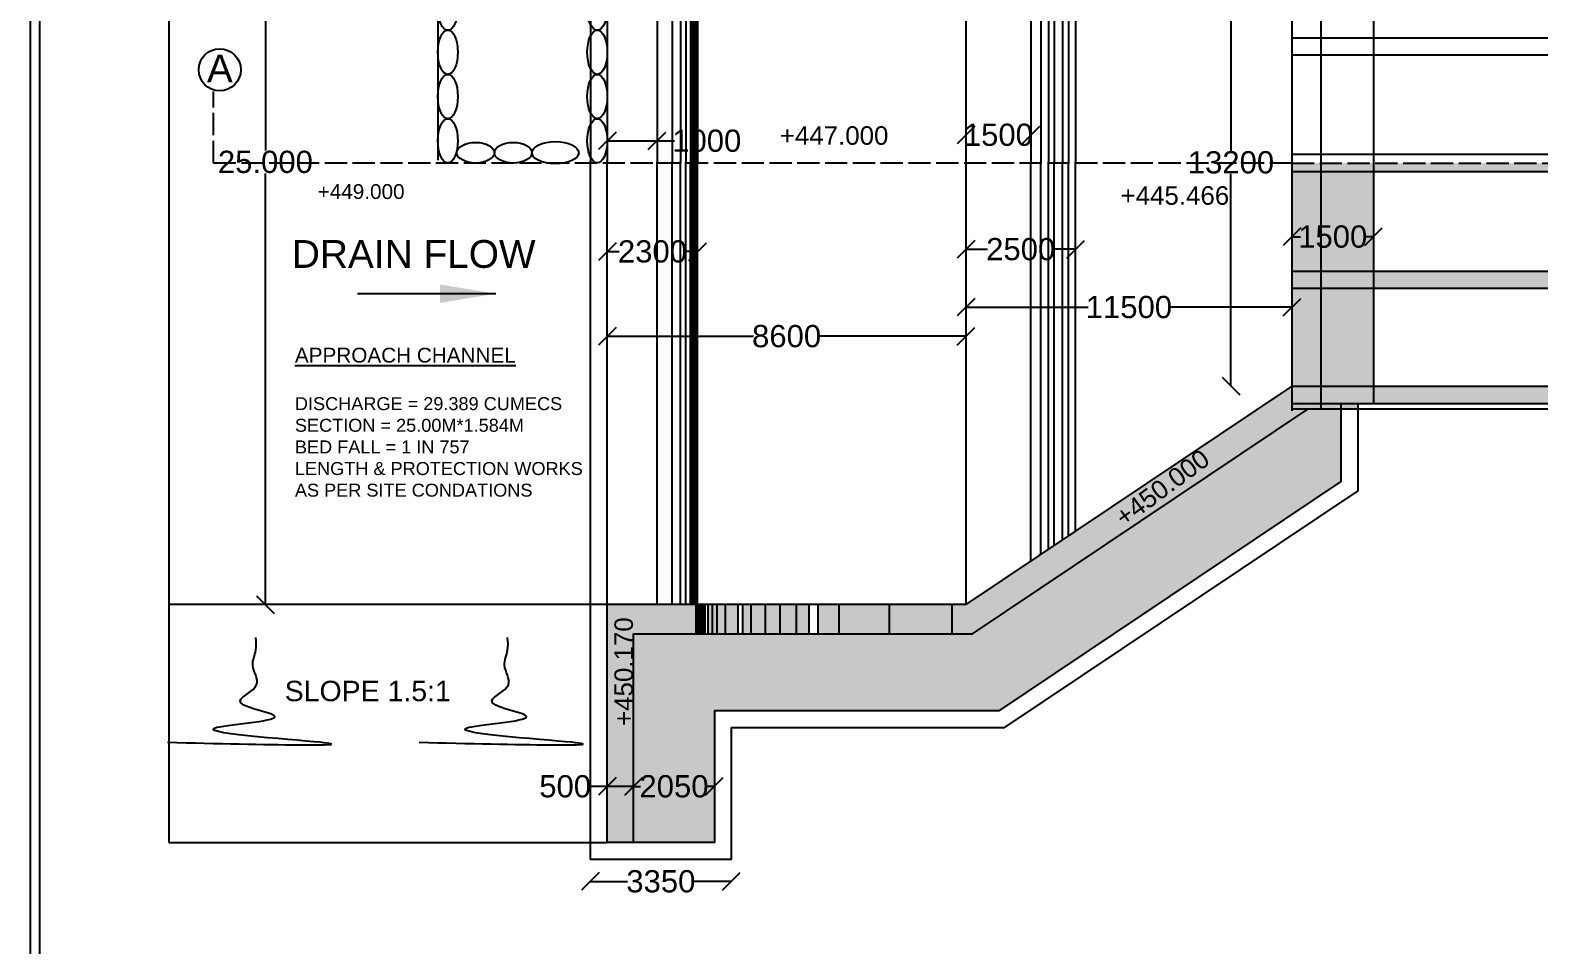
# Model space of a CAD drawing. Header units: millimetres. Extents: x 5124 to 6568637, y 2311 to 91879094.
# Drawn here: x 3695814 to 3703956, y 45941654 to 45946589 of the extents above; entities that cross this region are included whole.
import ezdxf

# ---------------------------------------------------------------- set-up
doc = ezdxf.new("R2010")
doc.units = ezdxf.units.MM
doc.header["$MEASUREMENT"] = 0
doc.linetypes.add('ACAD_ISO02W100', pattern=[15, 12, -3])
for name, color, linetype in [('DIMENSION', 7, 'Continuous'), ('DRAWING', 7, 'Continuous'), ('TEXT', 7, 'Continuous')]:
    doc.layers.add(name, color=color, linetype=linetype)
doc.styles.get("Standard").update_dxf_attribs({"font": 'arial.ttf', "height": 120})
doc.dimstyles.get("Standard").update_dxf_attribs({"dimtxt": 200, "dimasz": 110, "dimexe": 0.18, "dimexo": 0.0625, "dimgap": 0.09, "dimtad": 0, "dimtih": 1, "dimtoh": 1, "dimdec": 0, "dimzin": 0, "dimdsep": 46, "dimtxsty": 'Standard', "dimblk": 'OBLIQUE', "dimcen": 0.09, "dimse1": 1, "dimse2": 1, "dimadec": 0, "dimazin": 0, "dimtfac": 1, "dimtdec": 0, "dimtofl": 0, "dimtmove": 0, "dimatfit": 3, "dimfxl": 1, "dimtolj": 1, "dimtzin": 0, "dimarcsym": 0})

# ---------------------------------------------------------------- blocks, each defined once
blk = doc.blocks.new('_Oblique')
at = {"color": 0, "linetype": 'ByBlock', "lineweight": -2}
blk.add_line((-0.5, -0.5), (0.5, 0.5), dxfattribs=at)
blk = doc.blocks.new('*D126')
at = {"layer": 'Defpoints', "color": 0, "linetype": 'Continuous', "transparency": 16777216}
for p in [(3698928.6, 45945992), (3699196.9, 45945992), (3699196.9, 45945992)]:
    blk.add_point(p, dxfattribs=at)
at = {"layer": 'DIMENSION', "color": 0, "linetype": 'Continuous', "lineweight": -2, "transparency": 16777216}
for p, q in [((3698928.6, 45945992), (3699196.9, 45945992)), ((3699196.9, 45945992), (3699291.9, 45945992))]:
    blk.add_line(p, q, dxfattribs=at)
at = {"layer": 'DIMENSION', "color": 0, "linetype": 'Continuous', "lineweight": -2, "transparency": 16777216, "xscale": 95, "yscale": 95, "zscale": 95, "rotation": 180}
blk.add_blockref('_Oblique', (3698928.6, 45945992), dxfattribs=at)
at = {"layer": 'DIMENSION', "color": 0, "linetype": 'Continuous', "lineweight": -2, "transparency": 16777216, "xscale": 95, "yscale": 95, "zscale": 95}
blk.add_blockref('_Oblique', (3699196.9, 45945992), dxfattribs=at)
at = {"layer": 'DIMENSION', "color": 0, "linetype": 'Continuous', "transparency": 16777216, "insert": (3699465.4, 45945992), "char_height": 120, "attachment_point": 5}
blk.add_mtext('\\A1;1000', dxfattribs=at)
blk = doc.blocks.new('*D127')
at = {"layer": 'Defpoints', "color": 0, "linetype": 'Continuous', "transparency": 16777216}
for p in [(3698928.6, 45945394.8), (3699415.8, 45945394.8), (3699415.8, 45945394.8)]:
    blk.add_point(p, dxfattribs=at)
at = {"layer": 'DIMENSION', "color": 0, "linetype": 'Continuous', "lineweight": -2, "transparency": 16777216}
for p, q in [((3698928.6, 45945394.8), (3698992.1, 45945394.8)), ((3699415.8, 45945394.8), (3699352.3, 45945394.8))]:
    blk.add_line(p, q, dxfattribs=at)
at = {"layer": 'DIMENSION', "color": 0, "linetype": 'Continuous', "lineweight": -2, "transparency": 16777216, "xscale": 95, "yscale": 95, "zscale": 95, "rotation": 180}
blk.add_blockref('_Oblique', (3698928.6, 45945394.8), dxfattribs=at)
at = {"layer": 'DIMENSION', "color": 0, "linetype": 'Continuous', "lineweight": -2, "transparency": 16777216, "xscale": 95, "yscale": 95, "zscale": 95}
blk.add_blockref('_Oblique', (3699415.8, 45945394.8), dxfattribs=at)
at = {"layer": 'DIMENSION', "color": 0, "linetype": 'Continuous', "transparency": 16777216, "insert": (3699172.2, 45945394.8), "char_height": 120, "attachment_point": 5}
blk.add_mtext('\\A1;2300', dxfattribs=at)
blk = doc.blocks.new('*D128')
at = {"layer": 'Defpoints', "color": 0, "linetype": 'Continuous', "transparency": 16777216}
for p in [(3698928.6, 45944944.9), (3700863.9, 45944944.9), (3700863.9, 45944937.7)]:
    blk.add_point(p, dxfattribs=at)
at = {"layer": 'DIMENSION', "color": 0, "linetype": 'Continuous', "lineweight": -2, "transparency": 16777216}
for p, q in [((3698928.6, 45944937.7), (3699717.1, 45944937.7)), ((3700863.9, 45944937.7), (3700075.4, 45944937.7))]:
    blk.add_line(p, q, dxfattribs=at)
at = {"layer": 'DIMENSION', "color": 0, "linetype": 'Continuous', "lineweight": -2, "transparency": 16777216, "xscale": 95, "yscale": 95, "zscale": 95, "rotation": 180}
blk.add_blockref('_Oblique', (3698928.6, 45944937.7), dxfattribs=at)
at = {"layer": 'DIMENSION', "color": 0, "linetype": 'Continuous', "lineweight": -2, "transparency": 16777216, "xscale": 95, "yscale": 95, "zscale": 95}
blk.add_blockref('_Oblique', (3700863.9, 45944937.7), dxfattribs=at)
at = {"layer": 'DIMENSION', "color": 0, "linetype": 'Continuous', "transparency": 16777216, "insert": (3699896.2, 45944937.7), "char_height": 120, "attachment_point": 5}
blk.add_mtext('\\A1;8600', dxfattribs=at)
blk = doc.blocks.new('*D129')
at = {"layer": 'Defpoints', "color": 0, "linetype": 'Continuous', "transparency": 16777216}
for p in [(3700863.9, 45945407.2), (3701455.9, 45945407.2), (3701455.9, 45945407.2)]:
    blk.add_point(p, dxfattribs=at)
at = {"layer": 'DIMENSION', "color": 0, "linetype": 'Continuous', "lineweight": -2, "transparency": 16777216}
for p, q in [((3700863.9, 45945407.2), (3700979.8, 45945407.2)), ((3701455.9, 45945407.2), (3701340, 45945407.2))]:
    blk.add_line(p, q, dxfattribs=at)
at = {"layer": 'DIMENSION', "color": 0, "linetype": 'Continuous', "lineweight": -2, "transparency": 16777216, "xscale": 95, "yscale": 95, "zscale": 95, "rotation": 180}
blk.add_blockref('_Oblique', (3700863.9, 45945407.2), dxfattribs=at)
at = {"layer": 'DIMENSION', "color": 0, "linetype": 'Continuous', "lineweight": -2, "transparency": 16777216, "xscale": 95, "yscale": 95, "zscale": 95}
blk.add_blockref('_Oblique', (3701455.9, 45945407.2), dxfattribs=at)
at = {"layer": 'DIMENSION', "color": 0, "linetype": 'Continuous', "transparency": 16777216, "insert": (3701159.9, 45945407.2), "char_height": 120, "attachment_point": 5}
blk.add_mtext('\\A1;2500', dxfattribs=at)
blk = doc.blocks.new('*D130')
at = {"layer": 'Defpoints', "color": 0, "linetype": 'Continuous', "transparency": 16777216}
for p in [(3700863.9, 45945094.7), (3702623.8, 45945094.7), (3702623.8, 45945094.7)]:
    blk.add_point(p, dxfattribs=at)
at = {"layer": 'DIMENSION', "color": 0, "linetype": 'Continuous', "lineweight": -2, "transparency": 16777216}
for p, q in [((3700863.9, 45945094.7), (3701523.8, 45945094.7)), ((3702623.8, 45945094.7), (3701963.9, 45945094.7))]:
    blk.add_line(p, q, dxfattribs=at)
at = {"layer": 'DIMENSION', "color": 0, "linetype": 'Continuous', "lineweight": -2, "transparency": 16777216, "xscale": 95, "yscale": 95, "zscale": 95, "rotation": 180}
blk.add_blockref('_Oblique', (3700863.9, 45945094.7), dxfattribs=at)
at = {"layer": 'DIMENSION', "color": 0, "linetype": 'Continuous', "lineweight": -2, "transparency": 16777216, "xscale": 95, "yscale": 95, "zscale": 95}
blk.add_blockref('_Oblique', (3702623.8, 45945094.7), dxfattribs=at)
at = {"layer": 'DIMENSION', "color": 0, "linetype": 'Continuous', "transparency": 16777216, "insert": (3701743.8, 45945094.7), "char_height": 120, "attachment_point": 5}
blk.add_mtext('\\A1;11500', dxfattribs=at)
blk = doc.blocks.new('*D131')
at = {"layer": 'Defpoints', "color": 0, "linetype": 'Continuous', "transparency": 16777216}
for p in [(3702294.6, 45947082.3), (3702623.8, 45947082.3), (3702623.8, 45944668.8)]:
    blk.add_point(p, dxfattribs=at)
at = {"layer": 'DIMENSION', "color": 0, "linetype": 'Continuous', "lineweight": -2, "transparency": 16777216}
for p, q in [((3702294.6, 45947082.3), (3702294.6, 45945936.9)), ((3702294.6, 45944668.8), (3702294.6, 45945814.2))]:
    blk.add_line(p, q, dxfattribs=at)
at = {"layer": 'DIMENSION', "color": 0, "linetype": 'Continuous', "lineweight": -2, "transparency": 16777216, "xscale": 95, "yscale": 95, "zscale": 95}
for p, rotation in [((3702294.6, 45947082.3), 90), ((3702294.6, 45944668.8), 270)]:
    blk.add_blockref('_Oblique', p, dxfattribs=dict(at, rotation=rotation))
at = {"layer": 'DIMENSION', "color": 0, "linetype": 'Continuous', "transparency": 16777216, "insert": (3702294.6, 45945875.5), "char_height": 120, "attachment_point": 5}
blk.add_mtext('\\A1;13200', dxfattribs=at)
blk = doc.blocks.new('*D132')
at = {"layer": 'Defpoints', "color": 0, "linetype": 'Continuous', "transparency": 16777216}
for p in [(3702623.8, 45945458), (3703063.9, 45945474.9), (3703063.9, 45945474.9)]:
    blk.add_point(p, dxfattribs=at)
at = {"layer": 'DIMENSION', "color": 0, "linetype": 'Continuous', "lineweight": -2, "transparency": 16777216}
for p, q in [((3702623.8, 45945474.9), (3702670.4, 45945474.9)), ((3703063.9, 45945474.9), (3703017.3, 45945474.9))]:
    blk.add_line(p, q, dxfattribs=at)
at = {"layer": 'DIMENSION', "color": 0, "linetype": 'Continuous', "lineweight": -2, "transparency": 16777216, "xscale": 95, "yscale": 95, "zscale": 95, "rotation": 180}
blk.add_blockref('_Oblique', (3702623.8, 45945474.9), dxfattribs=at)
at = {"layer": 'DIMENSION', "color": 0, "linetype": 'Continuous', "lineweight": -2, "transparency": 16777216, "xscale": 95, "yscale": 95, "zscale": 95}
blk.add_blockref('_Oblique', (3703063.9, 45945474.9), dxfattribs=at)
at = {"layer": 'DIMENSION', "color": 0, "linetype": 'Continuous', "transparency": 16777216, "insert": (3702843.9, 45945474.9), "char_height": 120, "attachment_point": 5}
blk.add_mtext('\\A1;1500', dxfattribs=at)
blk = doc.blocks.new('*D133')
at = {"layer": 'Defpoints', "color": 0, "linetype": 'Continuous', "transparency": 16777216}
for p in [(3698928.6, 45942508.6), (3698928.6, 45942508.6), (3699070.5, 45942508.6)]:
    blk.add_point(p, dxfattribs=at)
at = {"layer": 'DIMENSION', "color": 0, "linetype": 'Continuous', "lineweight": -2, "transparency": 16777216}
for p, q in [((3698928.6, 45942508.6), (3698833.6, 45942508.6)), ((3699070.5, 45942508.6), (3698928.6, 45942508.6))]:
    blk.add_line(p, q, dxfattribs=at)
at = {"layer": 'DIMENSION', "color": 0, "linetype": 'Continuous', "lineweight": -2, "transparency": 16777216, "xscale": 95, "yscale": 95, "zscale": 95, "rotation": 180}
blk.add_blockref('_Oblique', (3698928.6, 45942508.6), dxfattribs=at)
at = {"layer": 'DIMENSION', "color": 0, "linetype": 'Continuous', "lineweight": -2, "transparency": 16777216, "xscale": 95, "yscale": 95, "zscale": 95}
blk.add_blockref('_Oblique', (3699070.5, 45942508.6), dxfattribs=at)
at = {"layer": 'DIMENSION', "color": 0, "linetype": 'Continuous', "transparency": 16777216, "insert": (3698701.1, 45942508.6), "char_height": 120, "attachment_point": 5}
blk.add_mtext('\\A1;500', dxfattribs=at)
blk = doc.blocks.new('*D134')
at = {"layer": 'Defpoints', "color": 0, "linetype": 'Continuous', "transparency": 16777216}
for p in [(3699070.5, 45942508.6), (3699506.3, 45942508.6), (3699506.3, 45942508.6)]:
    blk.add_point(p, dxfattribs=at)
at = {"layer": 'DIMENSION', "color": 0, "linetype": 'Continuous', "lineweight": -2, "transparency": 16777216}
for p, q in [((3699070.5, 45942508.6), (3699108.3, 45942508.6)), ((3699506.3, 45942508.6), (3699468.5, 45942508.6))]:
    blk.add_line(p, q, dxfattribs=at)
at = {"layer": 'DIMENSION', "color": 0, "linetype": 'Continuous', "lineweight": -2, "transparency": 16777216, "xscale": 95, "yscale": 95, "zscale": 95, "rotation": 180}
blk.add_blockref('_Oblique', (3699070.5, 45942508.6), dxfattribs=at)
at = {"layer": 'DIMENSION', "color": 0, "linetype": 'Continuous', "lineweight": -2, "transparency": 16777216, "xscale": 95, "yscale": 95, "zscale": 95}
blk.add_blockref('_Oblique', (3699506.3, 45942508.6), dxfattribs=at)
at = {"layer": 'DIMENSION', "color": 0, "linetype": 'Continuous', "transparency": 16777216, "insert": (3699288.4, 45942508.6), "char_height": 120, "attachment_point": 5}
blk.add_mtext('\\A1;2050', dxfattribs=at)
blk = doc.blocks.new('*D135')
at = {"layer": 'Defpoints', "color": 0, "linetype": 'Continuous', "transparency": 16777216}
for p in [(3698837, 45942114.3), (3699597.9, 45942114.3), (3699597.9, 45941996.1)]:
    blk.add_point(p, dxfattribs=at)
at = {"layer": 'DIMENSION', "color": 0, "linetype": 'Continuous', "lineweight": -2, "transparency": 16777216}
for p, q in [((3698837, 45941996.1), (3699038.4, 45941996.1)), ((3699597.9, 45941996.1), (3699396.5, 45941996.1))]:
    blk.add_line(p, q, dxfattribs=at)
at = {"layer": 'DIMENSION', "color": 0, "linetype": 'Continuous', "lineweight": -2, "transparency": 16777216, "xscale": 95, "yscale": 95, "zscale": 95, "rotation": 180}
blk.add_blockref('_Oblique', (3698837, 45941996.1), dxfattribs=at)
at = {"layer": 'DIMENSION', "color": 0, "linetype": 'Continuous', "lineweight": -2, "transparency": 16777216, "xscale": 95, "yscale": 95, "zscale": 95}
blk.add_blockref('_Oblique', (3699597.9, 45941996.1), dxfattribs=at)
at = {"layer": 'DIMENSION', "color": 0, "linetype": 'Continuous', "transparency": 16777216, "insert": (3699217.5, 45941996.1), "char_height": 120, "attachment_point": 5}
blk.add_mtext('\\A1;3350', dxfattribs=at)
blk = doc.blocks.new('*D136')
at = {"layer": 'Defpoints', "color": 0, "linetype": 'Continuous', "transparency": 16777216}
for p in [(3697129.6, 45948265.7), (3697083.1, 45943490.1), (3697129.6, 45943490.1)]:
    blk.add_point(p, dxfattribs=at)
at = {"layer": 'DIMENSION', "color": 0, "linetype": 'Continuous', "lineweight": -2, "transparency": 16777216}
for p, q in [((3697083.1, 45948265.7), (3697083.1, 45945939.2)), ((3697083.1, 45943490.1), (3697083.1, 45945816.5))]:
    blk.add_line(p, q, dxfattribs=at)
at = {"layer": 'DIMENSION', "color": 0, "linetype": 'Continuous', "lineweight": -2, "transparency": 16777216, "xscale": 95, "yscale": 95, "zscale": 95}
for p, rotation in [((3697083.1, 45948265.7), 90), ((3697083.1, 45943490.1), 270)]:
    blk.add_blockref('_Oblique', p, dxfattribs=dict(at, rotation=rotation))
at = {"layer": 'DIMENSION', "color": 0, "linetype": 'Continuous', "transparency": 16777216, "insert": (3697083.1, 45945877.9), "char_height": 120, "attachment_point": 5}
blk.add_mtext('\\A1;25.000', dxfattribs=at)
blk = doc.blocks.new('*D137')
at = {"layer": 'Defpoints', "color": 0, "linetype": 'Continuous', "transparency": 16777216}
for p in [(3700863.9, 45946024.1), (3700863.9, 45945981.3), (3701214.8, 45945981.3)]:
    blk.add_point(p, dxfattribs=at)
at = {"layer": 'DIMENSION', "color": 0, "linetype": 'Continuous', "lineweight": -2, "transparency": 16777216}
for p, q in [((3700863.9, 45946024.1), (3700865.9, 45946024.1)), ((3701214.8, 45946024.1), (3701212.7, 45946024.1))]:
    blk.add_line(p, q, dxfattribs=at)
at = {"layer": 'DIMENSION', "color": 0, "linetype": 'Continuous', "lineweight": -2, "transparency": 16777216, "xscale": 95, "yscale": 95, "zscale": 95, "rotation": 180}
blk.add_blockref('_Oblique', (3700863.9, 45946024.1), dxfattribs=at)
at = {"layer": 'DIMENSION', "color": 0, "linetype": 'Continuous', "lineweight": -2, "transparency": 16777216, "xscale": 95, "yscale": 95, "zscale": 95}
blk.add_blockref('_Oblique', (3701214.8, 45946024.1), dxfattribs=at)
at = {"layer": 'DIMENSION', "color": 0, "linetype": 'Continuous', "transparency": 16777216, "insert": (3701039.3, 45946024.1), "char_height": 120, "attachment_point": 5}
blk.add_mtext('\\A1;1500', dxfattribs=at)

msp = doc.modelspace()

# ---------------------------------------------------------------- hatches: boundary and pattern name
at = {"layer": 'DRAWING', "linetype": 'Continuous'}
h = msp.add_hatch(dxfattribs=at)
h.set_pattern_fill('AR-CONC', color=256, scale=25, style=0)
h.set_pattern_definition([(50, (0, 0), (179.31504565, -15.68803375), [18.75, -206.25]), (355, (0, 0), (-34.6878334, 188.0480334), [15, -165]), (100.4514, (14.94, -1.3), (144.6273454, 172.3598855), [15.9350475, -175.285528]), (46.1842, (0, 50), (266.8102622, -41.3797536), [28.125, -309.375]), (96.6356, (22.23, 46.55), (233.6656764, 243.5294677), [23.902572, -262.92825]), (351.1842, (0, 50), (233.6654863, 243.5296502), [22.5, -247.5]), (21, (25, 37.5), (149.22676303, -100.65472267), [18.75, -206.25]), (326, (25, 37.5), (60.828833, 181.28751126), [15, -165]), (71.4514, (37.44, 29.11), (210.05565715, 80.6326242), [15.9350475, -175.285528]), (37.5, (0, 0), (3.03996383, 83.22346346), [0, -163, 0, -167.5, 0, -165.625]), (7.5, (0, 0), (65.76738436, 98.60292797), [0, -95.5, 0, -159.25, 0, -63.125]), (327.5, (-55.75, 0), (133.45560904, -5.63871793), [0, -62.5, 0, -195, 0, -258.75]), (317.5, (-80.75, 0), (145.79654234, 25.02624558), [0, -81.25, 0, -129.5, 0, -183.75])])
h.paths.add_polyline_path([(3702779.5, 45945827.1), (3702623.8, 45945827.1), (3702623.8, 45945288.6), (3702779.5, 45945288.6)])
h.paths.add_polyline_path([(3703063.9, 45945827.1), (3702779.5, 45945827.1), (3702779.5, 45945288.6), (3703063.9, 45945288.6)])
h.paths.add_polyline_path([(3702779.5, 45945288.6), (3702623.8, 45945288.6), (3702623.8, 45945197.9), (3702779.5, 45945197.9)])
h.paths.add_polyline_path([(3703063.9, 45945288.6), (3702779.5, 45945288.6), (3702779.5, 45945197.9), (3703063.9, 45945197.9)])
h.paths.add_polyline_path([(3702779.5, 45945197.9), (3702623.8, 45945197.9), (3702623.8, 45944668.8), (3702779.5, 45944668.8)])
h.paths.add_polyline_path([(3703063.9, 45945197.9), (3702779.5, 45945197.9), (3702779.5, 45944668.8), (3703063.9, 45944668.8)])
h.paths.add_polyline_path([(3702779.5, 45944668.8), (3702623.8, 45944668.8), (3702623.8, 45944574), (3702779.5, 45944574)])
h.paths.add_polyline_path([(3703063.9, 45944668.8), (3702779.5, 45944668.8), (3702779.5, 45944574), (3703063.9, 45944574)])
h.paths.add_polyline_path([(3702779.5, 45944574), (3702623.8, 45944574), (3702623.8, 45944546.6), (3702779.5, 45944546.6)])
h.paths.add_polyline_path([(3702887.7, 45944574), (3702779.5, 45944574), (3702779.5, 45944546.6), (3702887.7, 45944546.6)])
h.paths.add_polyline_path([(3702979.3, 45944574), (3702887.7, 45944574), (3702887.7, 45944546.6), (3702979.3, 45944546.6)])
h.paths.add_polyline_path([(3708026.9, 45945288.6), (3703063.9, 45945288.6), (3703063.9, 45945197.9), (3708026.9, 45945197.9)])
h.paths.add_polyline_path([(3708026.9, 45945872.5), (3703063.9, 45945872.5), (3703063.9, 45945827.1), (3708026.9, 45945827.1)])
h.paths.add_polyline_path([(3703063.9, 45945872.5), (3702779.5, 45945872.5), (3702779.5, 45945827.1), (3703063.9, 45945827.1)])
h.paths.add_polyline_path([(3702779.5, 45945872.5), (3702623.8, 45945872.5), (3702623.8, 45945827.1), (3702779.5, 45945827.1)])
h.paths.add_polyline_path([(3708026.9, 45944668.8), (3703063.9, 45944668.8), (3703063.9, 45944574), (3708026.9, 45944574)])
h.paths.add_polyline_path([(3708045.3, 45945920.2), (3708026.9, 45945920.2), (3708026.9, 45945872.5), (3708045.3, 45945872.5)])
h.paths.add_polyline_path([(3708064.6, 45945920.2), (3708045.3, 45945920.2), (3708045.3, 45945872.5), (3708064.6, 45945872.5)])
h.paths.add_polyline_path([(3708045.3, 45945872.5), (3708026.9, 45945872.5), (3708026.9, 45945827.1), (3708045.3, 45945827.1)])
h.paths.add_polyline_path([(3708064.6, 45945872.5), (3708045.3, 45945872.5), (3708045.3, 45945827.1), (3708064.6, 45945827.1)])
h.paths.add_polyline_path([(3708045.3, 45945288.6), (3708026.9, 45945288.6), (3708026.9, 45945197.9), (3708045.3, 45945197.9)])
h.paths.add_polyline_path([(3708064.6, 45945288.6), (3708045.3, 45945288.6), (3708045.3, 45945197.9), (3708064.6, 45945197.9)])
h.paths.add_polyline_path([(3708045.3, 45944668.8), (3708026.9, 45944668.8), (3708026.9, 45944574), (3708045.3, 45944574)])
h.paths.add_polyline_path([(3708064.6, 45944668.8), (3708045.3, 45944668.8), (3708045.3, 45944574), (3708064.6, 45944574)])
h.paths.add_polyline_path([(3702712.6, 45944546.6), (3702623.8, 45944546.6), (3702623.8, 45944574), (3702623.8, 45944668.8), (3700863.9, 45943490.1), (3700790.3, 45943490.1), (3700790.3, 45943332.4), (3700900.4, 45943332.4)])
h.paths.add_polyline_path([(3702887.7, 45944153.1), (3702887.7, 45944546.6), (3702779.5, 45944546.6), (3702712.6, 45944546.6), (3700900.4, 45943332.4), (3699070.5, 45943332.4), (3699070.5, 45942205.8), (3699506.3, 45942205.8), (3699506.3, 45942917.1), (3701041.8, 45942917.1)])
h.paths.add_polyline_path([(3699070.5, 45943332.4), (3699408.3, 45943332.4), (3699408.3, 45943490.1), (3698928.6, 45943490.1), (3698928.6, 45942205.8), (3699070.5, 45942205.8)])
h.paths.add_polyline_path([(3700790.3, 45943490.1), (3700451.4, 45943490.1), (3700451.4, 45943332.4), (3700790.3, 45943332.4)], flags=17)
h.paths.add_polyline_path([(3700451.4, 45943490.1), (3700180.5, 45943490.1), (3700180.5, 45943332.4), (3700451.4, 45943332.4)], flags=16)
h.paths.add_polyline_path([(3700180.5, 45943490.1), (3700066.8, 45943490.1), (3700066.8, 45943332.4), (3700180.5, 45943332.4)], flags=17)
h.paths.add_polyline_path([(3700018.5, 45943490.1), (3699950.5, 45943490.1), (3699950.5, 45943332.4), (3700018.5, 45943332.4)], flags=16)
h.paths.add_polyline_path([(3699950.5, 45943490.1), (3699861.9, 45943490.1), (3699861.9, 45943332.4), (3699950.5, 45943332.4)], flags=16)
h.paths.add_polyline_path([(3699861.9, 45943490.1), (3699782.1, 45943490.1), (3699782.1, 45943332.4), (3699861.9, 45943332.4)], flags=16)
h.paths.add_polyline_path([(3699782.1, 45943490.1), (3699705.2, 45943490.1), (3699705.2, 45943332.4), (3699782.1, 45943332.4)], flags=16)
h.paths.add_polyline_path([(3699705.2, 45943490.1), (3699660.9, 45943490.1), (3699660.9, 45943332.4), (3699705.2, 45943332.4)], flags=16)
h.paths.add_polyline_path([(3699635.2, 45943490.1), (3699566.2, 45943490.1), (3699566.2, 45943332.4), (3699635.2, 45943332.4)], flags=17)
h.paths.add_polyline_path([(3699566.2, 45943490.1), (3699521.4, 45943490.1), (3699521.4, 45943332.4), (3699566.2, 45943332.4)], flags=17)
h.paths.add_polyline_path([(3699521.4, 45943490.1), (3699495.9, 45943490.1), (3699495.9, 45943332.4), (3699521.4, 45943332.4)], flags=16)
h.paths.add_polyline_path([(3699495.9, 45943490.1), (3699472.4, 45943490.1), (3699472.4, 45943332.4), (3699495.9, 45943332.4)], flags=16)

# ---------------------------------------------------------------- linework, layer by layer
at = {"layer": 'DIMENSION', "linetype": 'Continuous'}
msp.add_circle((3696836.7, 45946375.5), 113.6, dxfattribs=at)
at = {"layer": 'DRAWING', "linetype": 'Continuous'}
for p, q in [((3696562, 45948261), (3696562, 45942205.8)), ((3702623.8, 45944668.8), (3700863.9, 45943490.1)), ((3700863.9, 45943490.1), (3696562, 45943490.1)), ((3696562, 45942205.8), (3698928.6, 45942205.8))]:
    msp.add_line(p, q, dxfattribs=at)
for points in [[(3733388.5, 45956444.6), (3695813.5, 45956444.6), (3695813.5, 45930107.4), (3733388.5, 45930107.4)], [(3733338.2, 45956394.3), (3695863.8, 45956394.3), (3695863.8, 45930157.7), (3733338.2, 45930157.7)]]:
    msp.add_lwpolyline(points, close=True, dxfattribs=at)
for points in [[(3702623.8, 45950516), (3702623.8, 45944534.6)], [(3702979.3, 45947174.2), (3702979.3, 45947646.9), (3701069.6, 45948925.5), (3699597.9, 45948925.5), (3699597.9, 45949636.8), (3698837, 45949636.8), (3698837, 45945867.5)], [(3702887.7, 45947174.2), (3702887.7, 45947598), (3701041.8, 45948834), (3699506.3, 45948834), (3699506.3, 45949545.3), (3698928.6, 45949545.3), (3698928.6, 45945867.5)], [(3698013, 45948261), (3698013, 45945887.8)], [(3699196.9, 45948261), (3699196.9, 45945872.5)], [(3699277.9, 45948261), (3699277.9, 45945872.5)], [(3699323.4, 45948261), (3699323.4, 45945872.5)], [(3699351.9, 45948261), (3699351.9, 45945872.5)], [(3699378.4, 45948261), (3699378.4, 45945872.5)], [(3699386.7, 45948261), (3699386.7, 45945872.5)], [(3699394.3, 45948261), (3699394.3, 45945872.5)], [(3699397.2, 45948261), (3699397.2, 45945872.5)], [(3699397.2, 45948261), (3699397.2, 45945872.5)], [(3699397.2, 45948261), (3699397.2, 45945872.5)], [(3699400, 45948261), (3699400, 45945872.5)], [(3699400, 45948261), (3699400, 45945872.5)], [(3699402.8, 45948261), (3699402.8, 45945872.5)], [(3699402.8, 45948261), (3699402.8, 45945872.5)], [(3699406.1, 45948261), (3699406.1, 45945872.5)], [(3699408.3, 45948261), (3699408.3, 45945872.5)], [(3699410.6, 45948261), (3699410.6, 45945872.5)], [(3699412, 45948261), (3699412, 45945872.5)], [(3699413.7, 45948261), (3699413.7, 45945872.5)], [(3699415.8, 45948261), (3699415.8, 45945872.5)], [(3700863.9, 45948261), (3700863.9, 45943490.1)], [(3701214.8, 45948026), (3701214.8, 45945872.5)], [(3701269.2, 45947989.6), (3701269.2, 45945872.5)], [(3701310.2, 45947962.1), (3701310.2, 45945872.5)], [(3701340.7, 45947941.7), (3701340.7, 45945872.5)], [(3701385, 45947912), (3701385, 45945872.5)], [(3701417.1, 45947890.5), (3701417.1, 45945872.5)], [(3701455.9, 45947864.5), (3701455.9, 45945872.5)], [(3702779.5, 45947202.5), (3702779.5, 45944546.6)], [(3703063.9, 45947174.2), (3703063.9, 45944574)], [(3702623.8, 45946547.4), (3719360.5, 45946547.4)], [(3702623.8, 45946456.9), (3719360.5, 45946456.9)], [(3702623.8, 45945920.2), (3719360.5, 45945920.2)], [(3702979.3, 45944576.9), (3702979.3, 45944104.2), (3701069.6, 45942825.5), (3699597.9, 45942825.5), (3699597.9, 45942114.3), (3698837, 45942114.3), (3698837, 45945883.6)], [(3702887.7, 45944576.9), (3702887.7, 45944153.1), (3701041.8, 45942917.1), (3699506.3, 45942917.1), (3699506.3, 45942205.8), (3698928.6, 45942205.8), (3698928.6, 45945883.6)], [(3699196.9, 45943490.1), (3699196.9, 45945878.5)], [(3699277.9, 45943490.1), (3699277.9, 45945878.5)], [(3699323.4, 45943490.1), (3699323.4, 45945878.5)], [(3699351.9, 45943490.1), (3699351.9, 45945878.5)], [(3699378.4, 45943490.1), (3699378.4, 45945878.5)], [(3699386.7, 45943490.1), (3699386.7, 45945878.5)], [(3699394.3, 45943490.1), (3699394.3, 45945878.5)], [(3699397.2, 45943490.1), (3699397.2, 45945878.5)], [(3699397.2, 45943490.1), (3699397.2, 45945878.5)], [(3699397.2, 45943490.1), (3699397.2, 45945878.5)], [(3699400, 45943490.1), (3699400, 45945878.5)], [(3699400, 45943490.1), (3699400, 45945878.5)], [(3699402.8, 45943490.1), (3699402.8, 45945878.5)], [(3699402.8, 45943490.1), (3699402.8, 45945878.5)], [(3699406.1, 45943490.1), (3699406.1, 45945878.5)], [(3699408.3, 45943490.1), (3699408.3, 45945878.5)], [(3699410.6, 45943490.1), (3699410.6, 45945878.5)], [(3699412, 45943490.1), (3699412, 45945878.5)], [(3699413.7, 45943490.1), (3699413.7, 45945878.5)], [(3699415.8, 45943490.1), (3699415.8, 45945878.5)], [(3701214.8, 45943725.1), (3701214.8, 45945878.5)], [(3701269.2, 45943761.5), (3701269.2, 45945878.5)], [(3701310.2, 45943789), (3701310.2, 45945878.5)], [(3701340.7, 45943809.4), (3701340.7, 45945878.5)], [(3701385, 45943839.1), (3701385, 45945878.5)], [(3701417.1, 45943860.6), (3701417.1, 45945878.5)], [(3701455.9, 45943886.6), (3701455.9, 45945878.5)], [(3702623.8, 45945827.1), (3719360.5, 45945827.1)], [(3702623.8, 45945288.6), (3719360.5, 45945288.6)], [(3702623.8, 45945197.9), (3719360.5, 45945197.9)], [(3702623.8, 45944668.8), (3719360.5, 45944668.8)], [(3699070.5, 45942205.8), (3699070.5, 45943332.4), (3700900.4, 45943332.4), (3702715.6, 45944548.6)], [(3702623.8, 45944574), (3719360.5, 45944574)], [(3702623.8, 45944546.6), (3719360.5, 45944546.6)], [(3699408.3, 45943332.4), (3699408.3, 45943490.1)], [(3699412, 45943332.4), (3699412, 45943490.1)], [(3699412, 45943332.4), (3699412, 45943490.1)], [(3699415.8, 45943332.4), (3699415.8, 45943490.1)], [(3699419.3, 45943332.4), (3699419.3, 45943490.1)], [(3699419.3, 45943332.4), (3699419.3, 45943490.1)], [(3699422.3, 45943332.4), (3699422.3, 45943490.1)], [(3699426, 45943332.4), (3699426, 45943490.1)], [(3699429.4, 45943332.4), (3699429.4, 45943490.1)], [(3699432.4, 45943332.4), (3699432.4, 45943490.1)], [(3699435.4, 45943332.4), (3699435.4, 45943490.1)], [(3699438.4, 45943332.4), (3699438.4, 45943490.1)], [(3699442.1, 45943332.4), (3699442.1, 45943490.1)], [(3699445.5, 45943332.4), (3699445.5, 45943490.1)], [(3699448.7, 45943332.4), (3699448.7, 45943490.1)], [(3699456.5, 45943332.4), (3699456.5, 45943490.1)], [(3699472.4, 45943332.4), (3699472.4, 45943490.1)], [(3699495.9, 45943332.4), (3699495.9, 45943490.1)], [(3699521.4, 45943332.4), (3699521.4, 45943490.1)], [(3699566.2, 45943332.4), (3699566.2, 45943490.1)], [(3699635.2, 45943332.4), (3699635.2, 45943490.1)], [(3699660.9, 45943332.4), (3699660.9, 45943490.1)], [(3699705.2, 45943332.4), (3699705.2, 45943490.1)], [(3699782.1, 45943332.4), (3699782.1, 45943490.1)], [(3699861.9, 45943332.4), (3699861.9, 45943490.1)], [(3699950.5, 45943332.4), (3699950.5, 45943490.1)], [(3700018.5, 45943332.4), (3700018.5, 45943490.1)], [(3700066.8, 45943332.4), (3700066.8, 45943490.1)], [(3700180.5, 45943332.4), (3700180.5, 45943490.1)], [(3700451.4, 45943332.4), (3700451.4, 45943490.1)], [(3700790.3, 45943332.4), (3700790.3, 45943490.1)]]:
    msp.add_lwpolyline(points, dxfattribs=at)
at = {"layer": 'DRAWING', "linetype": 'ACAD_ISO02W100', "ltscale": 10}
for points in [[(3702623.8, 45945872.5), (3696802.9, 45945872.5), (3696802.9, 45946259.2)], [(3702623.8, 45945872.5), (3726260.2, 45945872.5)]]:
    msp.add_lwpolyline(points, dxfattribs=at)
at = {"layer": 'DRAWING', "linetype": 'Continuous'}
for centre, major_axis, ratio in [((3698067.9, 45946708.6), (0, -119.4), 0.452499), ((3698874.5, 45946708.6), (0, -119.4), 0.452499), ((3698067.9, 45946469.8), (0, -119.4), 0.452499), ((3698874.5, 45946469.8), (0, -119.4), 0.452499), ((3698067.9, 45946230.9), (0, -119.4), 0.452499), ((3698874.5, 45946230.9), (0, -119.4), 0.452499), ((3698067.9, 45945992), (0, -119.4), 0.452499), ((3698874.5, 45945992), (0, -119.4), 0.452499), ((3698648.1, 45945928.2), (-126.1, 0), 0.478288), ((3698217.9, 45945928.2), (-101.4, 0), 0.549329), ((3698420.6, 45945928.2), (-101.4, 0), 0.549329)]:
    msp.add_ellipse(centre, major_axis=major_axis, ratio=ratio, dxfattribs=at)
at = {"layer": 'DRAWING'}
for points in [[(3696555.3, 45942746.7), (3697378.8, 45942746.7), (3696821.8, 45942827.7), (3697128.8, 45942892.2), (3696946.8, 45942972.7), (3697035.8, 45943057.7), (3697015.3, 45943162.2), (3697031.8, 45943243.2), (3697031.8, 45943312.2)], [(3697913.9, 45942746.7), (3698737.4, 45942746.7), (3698180.4, 45942827.7), (3698487.4, 45942892.2), (3698305.4, 45942972.7), (3698394.4, 45943057.7), (3698373.9, 45943162.2), (3698390.4, 45943243.2), (3698390.4, 45943312.2)]]:
    msp.add_spline(points, degree=3, dxfattribs=at)

# ---------------------------------------------------------------- texts
at = {"layer": 'DRAWING', "linetype": 'Continuous', "insert": (3696767.3, 45946457.5), "char_height": 150, "width": 85.006, "attachment_point": 1}
msp.add_mtext('A', dxfattribs=at)
at = {"layer": 'TEXT', "linetype": 'Continuous'}
msp.add_text('SLOPE 1.5:1', height=110, dxfattribs=at).set_placement((3697187.3, 45942968.7))
at = {"layer": 'TEXT', "linetype": 'Continuous', "attachment_point": 1}
for s, insert, char_height, width in [('+447.000', (3699859.4, 45946070.8), 100, 580.877), ('+449.000', (3697365.2, 45945758.4), 80, 464.702), ('+445.466', (3701698.7, 45945747.3), 100, 580.877), ('DRAIN FLOW', (3697226.2, 45945456.8), 150, 1384.287), ('{\\LAPPROACH CHANNEL\\P\\P\\H0.875x;\\lDISCHARGE = 29.389 CUMECS\\PSECTION = 25.00M*1.584M\\PBED FALL = 1 IN 757\\PLENGTH & PROTECTION WORKS AS PER SITE CONDATIONS}', (3697242.4, 45944875.7), 80, 1677.483)]:
    msp.add_mtext(s, dxfattribs=dict(at, insert=insert, char_height=char_height, width=width))
at = {"layer": 'TEXT', "linetype": 'Continuous', "char_height": 100, "width": 580.877, "attachment_point": 1}
for s, insert, rotation in [('+450.000', (3701658.2, 45943986.4), 36.47729), ('+450.170', (3698966.9, 45942834.8), 90)]:
    msp.add_mtext(s, dxfattribs=dict(at, insert=insert, rotation=rotation))

# ---------------------------------------------------------------- dimensions: what is measured, and where the dimension line sits
at = {"layer": 'DIMENSION', "linetype": 'Continuous'}
for base, p1, p2, text, picture, middle in [((3697083.1, 45943490.1), (3697129.6, 45948265.7), (3697129.6, 45943490.1), '25.000', '*D136', (3697083.1, 45945877.9)), ((3702294.6, 45947082.3), (3702623.8, 45944668.8), (3702623.8, 45947082.3), '13200', '*D131', (3702294.6, 45945875.5))]:
    dim = msp.add_linear_dim(base=base, p1=p1, p2=p2, angle=90, text=text, dimstyle='Standard', override={"dimasz": 95, "dimarcsym": 1}, dxfattribs=at)
    dim.commit()
    dim.dimension.update_dxf_attribs({"geometry": picture, "text_midpoint": middle})
for base, p1, p2, text, picture, middle in [((3699196.9, 45945992), (3698928.6, 45945992), (3699196.9, 45945992), '1000', '*D126', (3699465.4, 45945992)), ((3700863.9, 45946024.1), (3701214.8, 45945981.3), (3700863.9, 45945981.3), '1500', '*D137', (3701039.3, 45946024.1)), ((3703063.9, 45945474.9), (3702623.8, 45945458), (3703063.9, 45945474.9), '1500', '*D132', (3702843.9, 45945474.9)), ((3699415.8, 45945394.8), (3698928.6, 45945394.8), (3699415.8, 45945394.8), '2300', '*D127', (3699172.2, 45945394.8)), ((3701455.9, 45945407.2), (3700863.9, 45945407.2), (3701455.9, 45945407.2), '2500', '*D129', (3701159.9, 45945407.2)), ((3702623.8, 45945094.7), (3700863.9, 45945094.7), (3702623.8, 45945094.7), '11500', '*D130', (3701743.8, 45945094.7)), ((3700863.9, 45944937.7), (3698928.6, 45944944.9), (3700863.9, 45944944.9), '8600', '*D128', (3699896.2, 45944937.7)), ((3698928.6, 45942508.6), (3699070.5, 45942508.6), (3698928.6, 45942508.6), '500', '*D133', (3698701.1, 45942508.6)), ((3699506.3, 45942508.6), (3699070.5, 45942508.6), (3699506.3, 45942508.6), '2050', '*D134', (3699288.4, 45942508.6)), ((3699597.9, 45941996.1), (3698837, 45942114.3), (3699597.9, 45942114.3), '3350', '*D135', (3699217.5, 45941996.1))]:
    dim = msp.add_linear_dim(base=base, p1=p1, p2=p2, text=text, dimstyle='Standard', override={"dimasz": 95, "dimarcsym": 1}, dxfattribs=at)
    dim.commit()
    dim.dimension.update_dxf_attribs({"geometry": picture, "text_midpoint": middle})

# ---------------------------------------------------------------- leaders
msp.add_leader([(3698326, 45945167.4), (3697579.6, 45945167.4)], dimstyle='Standard', override={"dimasz": 300, "dimgap": 0.09, "dimtad": 0, "dimarcsym": 1}, dxfattribs=at)

doc.saveas('drawing.dxf')
